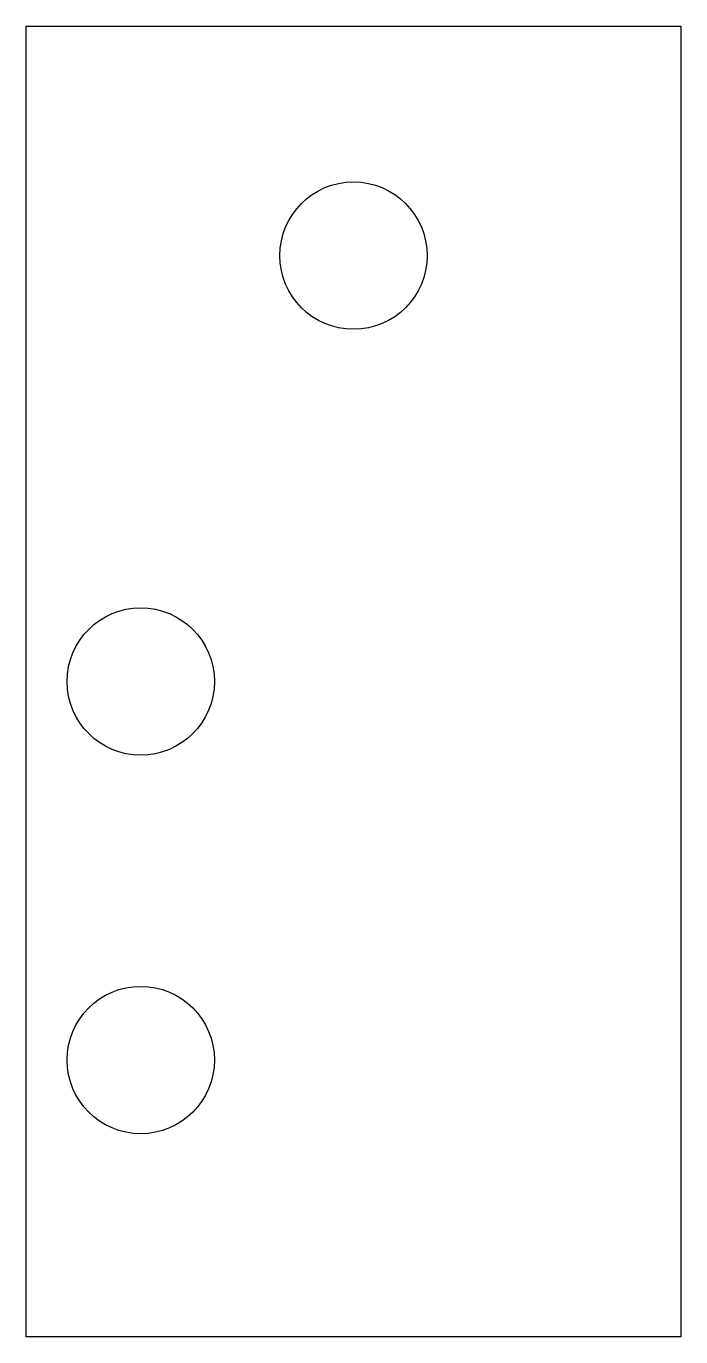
# Model space of a CAD drawing. Header units: millimetres. Extents: x -10 to 10, y -138.5 to -98.5.
import ezdxf

# ---------------------------------------------------------------- set-up
doc = ezdxf.new("R2010")
doc.units = ezdxf.units.MM
doc.layers.get('0').update_dxf_attribs({"linetype": 'CONTINUOUS'})

msp = doc.modelspace()

# ---------------------------------------------------------------- linework, layer by layer
msp.add_lwpolyline([(-10, -98.5), (10, -98.5), (10, -138.5), (-10, -138.5)], close=True)
for centre in [(0, -105.5), (-6.5, -118.5), (-6.5, -130.054)]:
    msp.add_circle(centre, 2.25)

doc.saveas('drawing.dxf')
